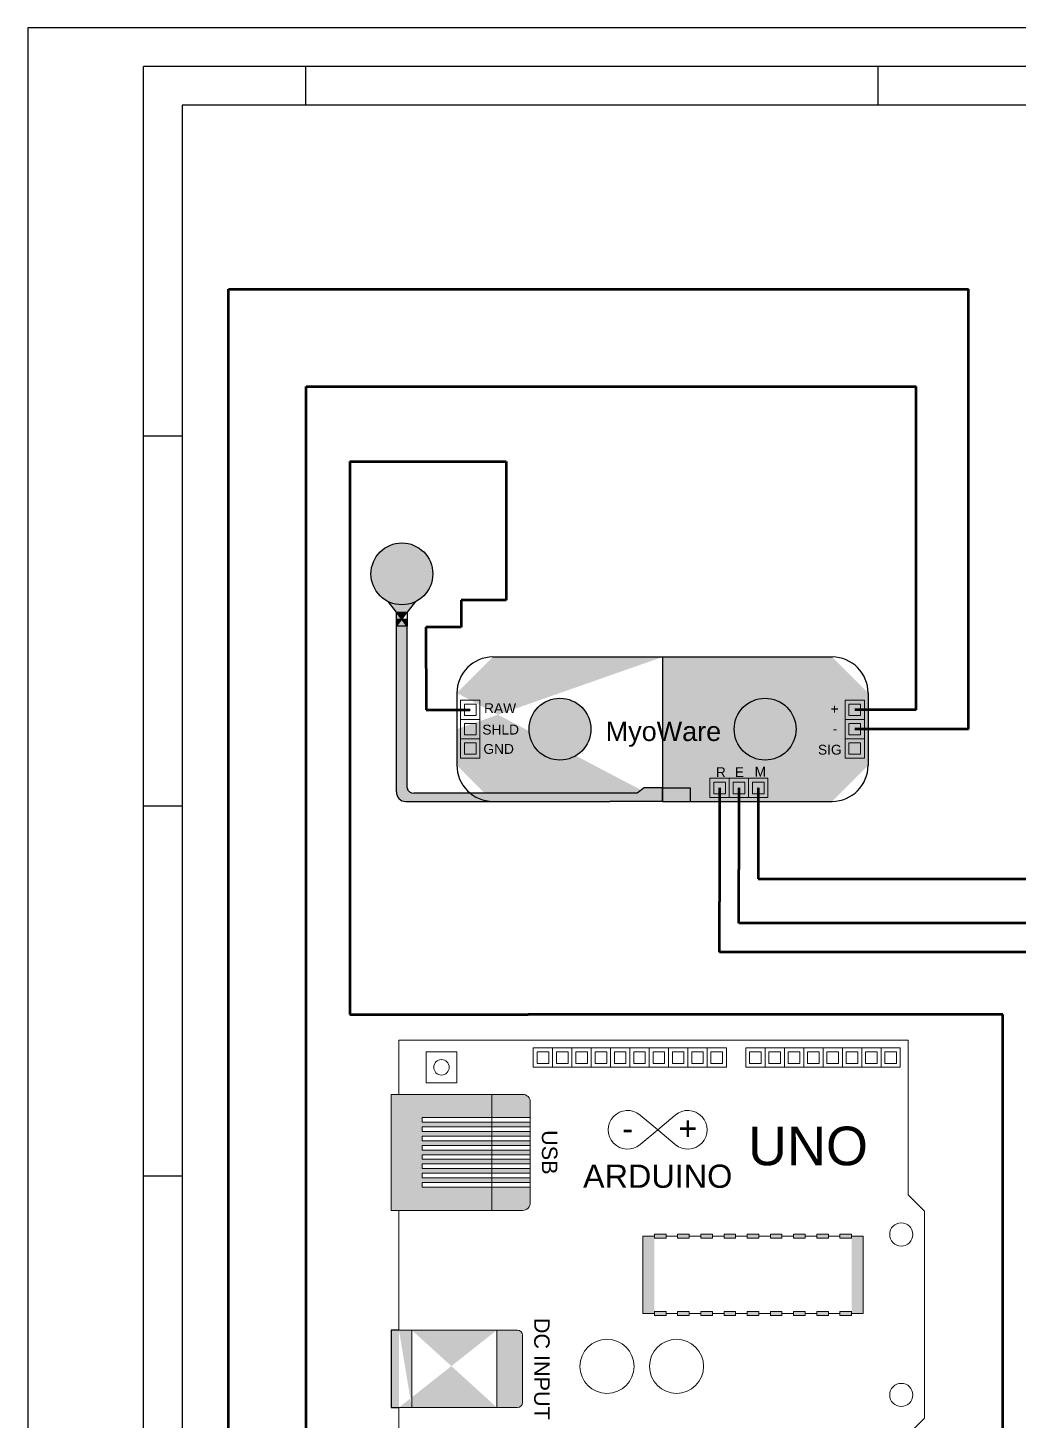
# Model space of a CAD drawing. Header units: millimetres. Extents: x 597 to 807, y 259 to 556.
# Drawn here: x 596.7 to 725, y 375.5 to 555.7 of the extents above; entities that cross this region are included whole.
import ezdxf
from ezdxf.enums import TextEntityAlignment as Align

# ---------------------------------------------------------------- set-up
doc = ezdxf.new("R2010")
doc.units = ezdxf.units.MM
doc.styles.get("Standard").update_dxf_attribs({"font": 'arial.ttf'})

# ---------------------------------------------------------------- blocks, each defined once
blk = doc.blocks.new('PSERIE')
at = {"color": 0, "lineweight": 5}
blk.add_line((13, 0), (13, 15), dxfattribs=at)
blk.add_lwpolyline([(0, 0), (17, 0, 0.414213562373095), (18, 1), (18, 14, 0.414213562373095), (17, 15), (0, 15)], format="xyb", close=True, dxfattribs=at)
for points in [[(18, 12), (4, 12), (4.000000000000014, 11.39999999999998), (18, 11.39999999999998)], [(18, 10.19999999999993), (4.000000000000044, 10.19999999999993), (4.000000000000227, 10.79999999999995), (18, 10.79999999999996)], [(18, 8.999999999999886), (4.000000000000075, 8.999999999999886), (4.000000000000227, 9.599999999999909), (18, 9.599999999999909)], [(18, 7.799999999999843), (4.000000000000106, 7.799999999999841), (4.000000000000227, 8.399999999999864), (18, 8.399999999999865)], [(18, 6.599999999999795), (4.000000000000137, 6.599999999999739), (4.000000000000227, 7.199999999999761), (18, 7.199999999999818)], [(18, 5.399999999999752), (4.000000000000167, 5.399999999999751), (4.000000000000227, 5.999999999999773), (18, 5.999999999999774)], [(18, 4.199999999999704), (4.000000000000197, 4.199999999999704), (4.000000000000227, 4.799999999999784), (18, 4.799999999999727)], [(18, 3.000000000000002), (4.000000000000227, 2.999999999999943), (4.000000000000227, 3.599999999999682), (18, 3.599999999999683)]]:
    blk.add_lwpolyline(points, dxfattribs=at)
blk = doc.blocks.new('CHIP')
at = {"lineweight": 5}
for points in [[(1.5, -5), (0, -5), (0, 5), (1.5, 5)], [(3, 5), (4.5, 5)], [(6, 5), (7.5, 5)], [(9, 5), (10.5, 5)], [(12, 5), (13.5, 5)], [(15, 5), (16.5, 5)], [(18, 5), (19.5, 5)], [(21, 5), (22.5, 5)], [(24, 5), (25.5, 5)], [(27, 5), (28.5, 5), (28.5, -5), (27, -5)], [(4.5, -5), (3, -5)], [(7.5, -5), (6, -5)], [(10.5, -5), (9, -5)], [(13.5, -5), (12, -5)], [(16.5, -5), (15, -5)], [(19.5, -5), (18, -5)], [(22.5, -5), (21, -5)], [(25.5, -5), (24, -5)]]:
    blk.add_lwpolyline(points, dxfattribs=at)
for points in [[(1.5, 4.75), (1.5, 5.25), (3, 5.25), (3, 4.75)], [(4.5, 4.75), (4.5, 5.25), (6, 5.25), (6, 4.75)], [(7.5, 4.75), (7.5, 5.25), (9, 5.25), (9, 4.75)], [(10.5, 4.75), (10.5, 5.25), (12, 5.25), (12, 4.75)], [(13.5, 4.75), (13.5, 5.25), (15, 5.25), (15, 4.75)], [(16.5, 4.75), (16.5, 5.25), (18, 5.25), (18, 4.75)], [(19.5, 4.75), (19.5, 5.25), (21, 5.25), (21, 4.75)], [(22.5, 4.75), (22.5, 5.25), (24, 5.25), (24, 4.75)], [(25.5, 4.75), (25.5, 5.25), (27, 5.25), (27, 4.75)], [(1.5, -4.75), (1.5, -5.25), (3, -5.25), (3, -4.75)], [(4.5, -4.75), (4.5, -5.25), (6, -5.25), (6, -4.75)], [(7.5, -4.75), (7.5, -5.25), (9, -5.25), (9, -4.75)], [(10.5, -4.75), (10.5, -5.25), (12, -5.25), (12, -4.75)], [(13.5, -4.75), (13.5, -5.25), (15, -5.25), (15, -4.75)], [(16.5, -4.75), (16.5, -5.25), (18, -5.25), (18, -4.75)], [(19.5, -4.75), (19.5, -5.25), (21, -5.25), (21, -4.75)], [(22.5, -4.75), (22.5, -5.25), (24, -5.25), (24, -4.75)], [(25.5, -4.75), (25.5, -5.25), (27, -5.25), (27, -4.75)]]:
    blk.add_lwpolyline(points, close=True, dxfattribs=at)
blk = doc.blocks.new('I2C')
at = {"lineweight": 5}
for points in [[(-1.25, 0), (1.25, 0), (1.25, 2.5), (-1.25, 2.5)], [(-0.75, 0.5), (0.75, 0.5), (0.75, 2), (-0.75, 2)]]:
    blk.add_lwpolyline(points, close=True, dxfattribs=at)

msp = doc.modelspace()

# ---------------------------------------------------------------- hatches: boundary and pattern name
at = {"true_color": 0x000000}
h = msp.add_hatch(color=18, dxfattribs=at)
h.dxf.hatch_style = 1
edge = h.paths.add_edge_path()
edge.add_arc((645.0833758275276, 485.0801451985532), 4.000000000000034, 0, 360)
h.paths.add_polyline_path([(644.3898592539003, 478.3341958834131), (645.7768924011543, 478.3341958834131), (644.3898592539003, 480.1192632093295)], flags=0)
edge = h.paths.add_edge_path(flags=17)
edge.add_line((644.3898592539003, 478.3341958834131), (644.3898592539003, 480.1192632093295))
edge.add_line((644.3898592539003, 480.1192632093295), (645.7768924011543, 480.1192632093295))
edge.add_line((644.3898592539003, 478.3341958834131), (645.7768924011543, 480.1192632093295))
edge = h.paths.add_edge_path(flags=17)
edge.add_line((643.3279374877393, 481.4859225795157), (646.8388141673158, 481.4859225795157))
edge.add_line((646.8388141673158, 481.4859225795157), (645.7768924011543, 480.1192632093295))
edge.add_line((644.3898592539003, 480.1192632093295), (645.7768924011543, 480.1192632093295))
edge.add_line((644.3898592539003, 480.1192632093295), (643.3279374877393, 481.4859225795157))
edge = h.paths.add_edge_path()
edge.add_line((643.3279374877393, 481.4859225795157), (646.8388141673158, 481.4859225795157))
edge.add_line((644.3898592539003, 480.1192632093295), (643.3279374877393, 481.4859225795157))
edge.add_line((645.7768924011543, 478.3341958834131), (644.3898592539003, 480.1192632093295))
edge.add_line((645.7768924011543, 480.1192632093295), (645.7768924011543, 478.3341958834131))
edge.add_line((646.8388141673158, 481.4859225795157), (645.7768924011543, 480.1192632093295))
h.paths.add_polyline_path([(644.3898592539003, 478.3341958834131), (645.7768924011543, 480.1192632093295), (645.7768924011543, 478.3341958834131)], flags=16)
edge = h.paths.add_edge_path(flags=0)
edge.add_line((644.3898592539003, 479.2267295463713), (645.7768924011543, 479.2267295463713))
h = msp.add_hatch(color=18, dxfattribs=at)
h.dxf.hatch_style = 1
h.paths.add_polyline_path([(644.3898592539003, 480.1192632093295), (643.3279374877393, 481.4859225795157), (646.8388141673158, 481.4859225795157), (645.7768924011543, 480.1192632093295)])
h = msp.add_hatch(color=18, dxfattribs=at)
h.dxf.hatch_style = 1
h.paths.add_polyline_path([(644.3898592539003, 480.1192632093295), (645.7768924011543, 480.1192632093295), (644.3898592539003, 478.3341958834131)], flags=17)
edge = h.paths.add_edge_path(flags=17)
edge.add_line((645.7768924011543, 478.3341958834131), (644.3898592539003, 480.1192632093295))
edge.add_line((644.3898592539003, 479.2267295463713), (645.7768924011543, 479.2267295463713))
h = msp.add_hatch(color=18, dxfattribs=at)
h.dxf.hatch_style = 1
edge = h.paths.add_edge_path()
edge.add_line((645.7768924011543, 478.3341958834131), (644.3898592539003, 478.3341958834131))
edge.add_line((644.3898592539003, 478.3341958834131), (644.3898592539008, 460.7154588138725))
edge.add_line((644.3898592539008, 460.7154588138725), (644.3898592539008, 456.8694077090182))
edge.add_arc((645.5274499986508, 456.7966397841035), 1.139915730849025, 176.3399646439208, 271.3670361044198)
edge.add_line((645.5546449880421, 455.6570484950929), (671.9818531091146, 455.6570484950929))
edge.add_line((671.9818531091146, 455.6570484950929), (675.5236683300536, 455.657048495093))
edge.add_line((675.5236683300536, 455.657048495093), (678.8130765762776, 455.6570484950931))
edge.add_line((678.813076576278, 455.6570484950931), (678.8130765762776, 457.4003812236802))
edge.add_line((678.8130765762776, 457.4003812236802), (676.4499785431253, 457.4003812236802))
edge.add_line((676.4499785431253, 457.4003812236802), (675.5236683300536, 456.6928382587972))
edge.add_line((675.5236683300536, 456.6928382587972), (671.981853109115, 456.6928382587972))
edge.add_line((671.981853109115, 456.6928382587972), (646.6363689705904, 456.6928382587972))
edge.add_arc((646.6076076802083, 457.531087225736), 0.8387422383537205, 187.9331537480286, 271.9651134770403, ccw=False)
edge.add_line((645.7768924011543, 457.4153259733876), (645.7768924011543, 461.2613770782419))
edge.add_line((645.7768924011543, 461.2613770782419), (645.7768924011543, 478.3341958834131))
at = {"true_color": 0xcd2027}
h = msp.add_hatch(color=242, dxfattribs=at)
h.dxf.hatch_style = 1
edge = h.paths.add_edge_path()
edge.add_line((678.813076576278, 455.6570484950931), (696.0857590212436, 455.6570484950931))
edge.add_line((696.0857590212436, 455.6570484950931), (700.7533680888678, 455.6570484950931))
edge.add_arc((700.753368088866, 460.3246575627169), 4.667609067623744, 270.000000000013, 359.9999999999968)
edge.add_line((705.4209771564902, 460.3246575627164), (705.4209771564902, 464.9922666303406))
edge.add_line((705.4209771564902, 464.9922666303406), (705.4209771564902, 469.6598756979646))
edge.add_arc((700.7533680888664, 469.6598756979646), 4.667609067623403, 359.9999999999968, 449.999999999987)
edge.add_line((700.7533680888678, 474.3274847655881), (696.0857590212436, 474.3274847655881))
edge.add_line((696.0857590212427, 474.3274847655881), (661.5403941313125, 474.3274847655881))
edge.add_line((661.540394131313, 474.3274847655872), (656.8727850636888, 474.3274847655872))
edge.add_arc((656.8727850636888, 469.6598756979635), 4.667609067623744, 90, 179.9999999999902)
edge.add_line((652.205175996065, 469.6598756979641), (652.205175996065, 464.9922666303402))
edge.add_line((652.205175996065, 464.9922666303402), (652.205175996065, 460.324657562716))
edge.add_arc((656.8727850636883, 460.324657562716), 4.667609067622948, 179.9999999999968, 270.000000000013)
edge.add_line((656.8727850636883, 455.6570484950931), (671.9818531091146, 455.6570484950929))
edge.add_line((671.9818531091146, 455.6570484950929), (675.5236683300536, 455.657048495093))
edge.add_line((675.5236683300536, 455.657048495093), (678.8130765762776, 455.6570484950931))
edge = h.paths.add_edge_path(flags=16)
edge.add_arc((656.8727850636888, 469.6598756979635), 4.667609067623744, 90, 179.9999999999902)
edge = h.paths.add_edge_path(flags=17)
edge.add_arc((656.8727850636883, 460.324657562716), 4.667609067622948, 179.9999999999968, 270.000000000013)
edge = h.paths.add_edge_path(flags=17)
edge.add_arc((700.753368088866, 460.3246575627169), 4.667609067623744, 270.000000000013, 359.9999999999968)
edge = h.paths.add_edge_path(flags=17)
edge.add_line((696.0857590212436, 455.6570484950931), (700.7533680888678, 455.6570484950931))
edge = h.paths.add_edge_path(flags=17)
edge.add_line((678.813076576278, 455.6570484950931), (696.0857590212436, 455.6570484950931))
edge = h.paths.add_edge_path(flags=17)
edge.add_line((656.8727850636883, 455.6570484950931), (671.9818531091146, 455.6570484950929))
edge = h.paths.add_edge_path(flags=17)
edge.add_line((675.5236683300536, 455.657048495093), (671.9818531091146, 455.6570484950929))
edge = h.paths.add_edge_path(flags=17)
edge.add_line((678.8130765762776, 455.6570484950931), (675.5236683300536, 455.657048495093))
edge = h.paths.add_edge_path(flags=17)
edge.add_line((705.4209771564902, 464.9922666303406), (705.4209771564902, 460.3246575627164))
edge = h.paths.add_edge_path(flags=16)
edge.add_line((656.8727850636888, 474.3274847655872), (661.540394131313, 474.3274847655872))
edge = h.paths.add_edge_path(flags=16)
edge.add_line((661.5403941313125, 474.3274847655881), (696.0857590212427, 474.3274847655881))
edge = h.paths.add_edge_path(flags=16)
edge.add_line((696.0857590212436, 474.3274847655881), (700.7533680888678, 474.3274847655881))
edge = h.paths.add_edge_path(flags=17)
edge.add_arc((700.7533680888664, 469.6598756979646), 4.667609067623403, 359.9999999999968, 449.999999999987)
edge = h.paths.add_edge_path(flags=17)
edge.add_line((705.4209771564902, 469.6598756979646), (705.4209771564902, 464.9922666303406))
edge = h.paths.add_edge_path(flags=16)
edge.add_line((652.205175996065, 464.9922666303402), (652.205175996065, 460.324657562716))
edge = h.paths.add_edge_path(flags=0)
edge.add_line((652.205175996065, 469.6598756979641), (652.205175996065, 464.9922666303402))
h.paths.add_polyline_path([(652.205175996065, 469.6598756979641), (652.205175996065, 464.9922666303402)], flags=16)
edge = h.paths.add_edge_path(flags=17)
edge.add_line((652.205175996065, 469.6598756979641), (652.205175996065, 464.9922666303402))
edge.add_line((652.205175996065, 469.6598756979641), (652.205175996065, 464.9922666303402))
edge.add_line((652.205175996065, 469.6598756979641), (652.205175996065, 464.9922666303402))
edge.add_line((678.8130765762776, 474.3274847655881), (678.8130765762776, 455.6570484950931))
h = msp.add_hatch(color=8)
h.dxf.hatch_style = 1
edge = h.paths.add_edge_path()
edge.add_arc((665.540394131313, 464.9922666303406), 4, 0, 360)
edge = h.paths.add_edge_path()
edge.add_arc((692.0857590212431, 464.9922666303406), 4, 0, 360)
at = {"true_color": 0xffffff}
h = msp.add_hatch(color=7, dxfattribs=at)
h.dxf.hatch_style = 1
h.paths.add_polyline_path([(678.8130765762776, 457.4003812236802), (682.3892616739831, 457.4003812236802), (682.3892616739831, 455.6570484950932), (678.813076576278, 455.6570484950931)])
at = {"true_color": 0x939598}
h = msp.add_hatch(color=252, dxfattribs=at)
h.dxf.hatch_style = 1
edge = h.paths.add_edge_path(flags=17)
edge.add_line((656.7063865830482, 402.7525450194102), (656.7063865830482, 417.7525450194102))
edge = h.paths.add_edge_path()
edge.add_line((643.7063865830482, 402.7525450194102), (660.7063865830482, 402.7525450194102))
edge.add_arc((660.7063865830482, 403.7525450194102), 1, 270, 360)
edge.add_line((661.7063865830482, 403.7525450194102), (661.7063865830482, 416.7525450194102))
edge.add_arc((660.7063865830482, 416.7525450194102), 1, 0, 90)
edge.add_line((660.7063865830482, 417.7525450194102), (643.7063865830482, 417.7525450194102))
edge.add_line((643.7063865830482, 417.7525450194102), (643.7063865830482, 402.7525450194102))
edge = h.paths.add_edge_path(flags=17)
edge.add_line((661.7063865830482, 414.7525450194102), (647.7063865830482, 414.7525450194102))
edge.add_line((647.7063865830482, 414.7525450194102), (647.7063865830482, 414.1525450194102))
edge.add_line((647.7063865830482, 414.1525450194102), (661.7063865830482, 414.1525450194102))
edge = h.paths.add_edge_path(flags=17)
edge.add_line((661.7063865830482, 412.9525450194101), (647.7063865830482, 412.9525450194101))
edge.add_line((647.7063865830482, 412.9525450194101), (647.7063865830485, 413.5525450194102))
edge.add_line((647.7063865830485, 413.5525450194102), (661.7063865830482, 413.5525450194102))
edge = h.paths.add_edge_path(flags=17)
edge.add_line((661.7063865830482, 411.7525450194101), (647.7063865830484, 411.7525450194101))
edge.add_line((647.7063865830484, 411.7525450194101), (647.7063865830485, 412.3525450194101))
edge.add_line((647.7063865830485, 412.3525450194101), (661.7063865830482, 412.3525450194101))
edge = h.paths.add_edge_path(flags=17)
edge.add_line((661.7063865830482, 410.55254501941), (647.7063865830484, 410.55254501941))
edge.add_line((647.7063865830484, 410.55254501941), (647.7063865830485, 411.1525450194101))
edge.add_line((647.7063865830485, 411.1525450194101), (661.7063865830482, 411.1525450194101))
edge = h.paths.add_edge_path(flags=17)
edge.add_line((661.7063865830482, 409.35254501941), (647.7063865830484, 409.3525450194099))
edge.add_line((647.7063865830484, 409.3525450194099), (647.7063865830485, 409.95254501941))
edge.add_line((647.7063865830485, 409.95254501941), (661.7063865830482, 409.95254501941))
edge = h.paths.add_edge_path(flags=17)
edge.add_line((661.7063865830482, 408.15254501941), (647.7063865830484, 408.15254501941))
edge.add_line((647.7063865830484, 408.15254501941), (647.7063865830485, 408.75254501941))
edge.add_line((647.7063865830485, 408.75254501941), (661.7063865830482, 408.75254501941))
edge = h.paths.add_edge_path(flags=17)
edge.add_line((661.7063865830482, 406.9525450194099), (647.7063865830485, 406.9525450194099))
edge.add_line((647.7063865830485, 406.9525450194099), (647.7063865830485, 407.55254501941))
edge.add_line((647.7063865830485, 407.55254501941), (661.7063865830482, 407.5525450194099))
edge = h.paths.add_edge_path(flags=17)
edge.add_line((661.7063865830482, 405.7525450194102), (647.7063865830485, 405.7525450194101))
edge.add_line((647.7063865830485, 405.7525450194101), (647.7063865830485, 406.3525450194099))
edge.add_line((647.7063865830485, 406.3525450194099), (661.7063865830482, 406.3525450194099))
at = {"true_color": 0x000000}
h = msp.add_hatch(color=18, dxfattribs=at)
h.dxf.hatch_style = 1
edge = h.paths.add_edge_path()
edge.add_line((701.7723513893693, 389.4104435317972), (700.2723513893693, 389.4104435317972))
edge = h.paths.add_edge_path()
edge.add_line((698.7723513893693, 389.4104435317972), (697.2723513893693, 389.4104435317972))
edge = h.paths.add_edge_path()
edge.add_line((695.7723513893693, 389.4104435317972), (694.2723513893693, 389.4104435317972))
edge = h.paths.add_edge_path()
edge.add_line((692.7723513893693, 389.4104435317972), (691.2723513893693, 389.4104435317972))
edge = h.paths.add_edge_path()
edge.add_line((689.7723513893693, 389.4104435317972), (688.2723513893693, 389.4104435317972))
edge = h.paths.add_edge_path()
edge.add_line((686.7723513893693, 389.4104435317972), (685.2723513893693, 389.4104435317972))
edge = h.paths.add_edge_path()
edge.add_line((683.7723513893693, 389.4104435317972), (682.2723513893693, 389.4104435317972))
edge = h.paths.add_edge_path()
edge.add_line((680.7723513893693, 389.4104435317972), (679.2723513893693, 389.4104435317972))
edge = h.paths.add_edge_path()
edge.add_line((677.7723513893693, 389.4104435317972), (676.2723513893693, 389.4104435317972))
edge.add_line((676.2723513893693, 389.4104435317972), (676.2723513893693, 399.4104435317972))
edge.add_line((676.2723513893693, 399.4104435317972), (677.7723513893693, 399.4104435317972))
edge = h.paths.add_edge_path()
edge.add_line((679.2723513893693, 399.4104435317972), (680.7723513893693, 399.4104435317972))
edge = h.paths.add_edge_path()
edge.add_line((682.2723513893693, 399.4104435317972), (683.7723513893693, 399.4104435317972))
edge = h.paths.add_edge_path()
edge.add_line((685.2723513893693, 399.4104435317972), (686.7723513893693, 399.4104435317972))
edge = h.paths.add_edge_path()
edge.add_line((688.2723513893693, 399.4104435317972), (689.7723513893693, 399.4104435317972))
edge = h.paths.add_edge_path()
edge.add_line((691.2723513893693, 399.4104435317972), (692.7723513893693, 399.4104435317972))
edge = h.paths.add_edge_path()
edge.add_line((694.2723513893693, 399.4104435317972), (695.7723513893693, 399.4104435317972))
edge = h.paths.add_edge_path()
edge.add_line((697.2723513893693, 399.4104435317972), (698.7723513893693, 399.4104435317972))
edge = h.paths.add_edge_path()
edge.add_line((700.2723513893693, 399.4104435317972), (701.7723513893693, 399.4104435317972))
edge = h.paths.add_edge_path()
edge.add_line((703.2723513893693, 399.4104435317972), (704.7723513893693, 399.4104435317972))
edge.add_line((704.7723513893693, 399.4104435317972), (704.7723513893693, 389.4104435317972))
edge.add_line((704.7723513893693, 389.4104435317972), (703.2723513893693, 389.4104435317972))
h.paths.add_polyline_path([(677.7723513893693, 399.1604435317972), (677.7723513893693, 399.6604435317972), (679.2723513893693, 399.6604435317972), (679.2723513893693, 399.1604435317972)])
h.paths.add_polyline_path([(680.7723513893693, 399.1604435317972), (680.7723513893693, 399.6604435317972), (682.2723513893693, 399.6604435317972), (682.2723513893693, 399.1604435317972)])
h.paths.add_polyline_path([(683.7723513893693, 399.1604435317972), (683.7723513893693, 399.6604435317972), (685.2723513893693, 399.6604435317972), (685.2723513893693, 399.1604435317972)])
h.paths.add_polyline_path([(686.7723513893693, 399.1604435317972), (686.7723513893693, 399.6604435317972), (688.2723513893693, 399.6604435317972), (688.2723513893693, 399.1604435317972)])
h.paths.add_polyline_path([(689.7723513893693, 399.1604435317972), (689.7723513893693, 399.6604435317972), (691.2723513893693, 399.6604435317972), (691.2723513893693, 399.1604435317972)])
h.paths.add_polyline_path([(692.7723513893693, 399.1604435317972), (692.7723513893693, 399.6604435317972), (694.2723513893693, 399.6604435317972), (694.2723513893693, 399.1604435317972)])
h.paths.add_polyline_path([(695.7723513893693, 399.1604435317972), (695.7723513893693, 399.6604435317972), (697.2723513893693, 399.6604435317972), (697.2723513893693, 399.1604435317972)])
h.paths.add_polyline_path([(698.7723513893693, 399.1604435317972), (698.7723513893693, 399.6604435317972), (700.2723513893693, 399.6604435317972), (700.2723513893693, 399.1604435317972)])
h.paths.add_polyline_path([(701.7723513893693, 399.1604435317972), (701.7723513893693, 399.6604435317972), (703.2723513893693, 399.6604435317972), (703.2723513893693, 399.1604435317972)])
h.paths.add_polyline_path([(677.7723513893693, 389.6604435317972), (677.7723513893693, 389.1604435317972), (679.2723513893693, 389.1604435317972), (679.2723513893693, 389.6604435317972)])
h.paths.add_polyline_path([(680.7723513893693, 389.6604435317972), (680.7723513893693, 389.1604435317972), (682.2723513893693, 389.1604435317972), (682.2723513893693, 389.6604435317972)])
h.paths.add_polyline_path([(683.7723513893693, 389.6604435317972), (683.7723513893693, 389.1604435317972), (685.2723513893693, 389.1604435317972), (685.2723513893693, 389.6604435317972)])
h.paths.add_polyline_path([(686.7723513893693, 389.6604435317972), (686.7723513893693, 389.1604435317972), (688.2723513893693, 389.1604435317972), (688.2723513893693, 389.6604435317972)])
h.paths.add_polyline_path([(692.7723513893693, 389.6604435317972), (692.7723513893693, 389.1604435317972), (694.2723513893693, 389.1604435317972), (694.2723513893693, 389.6604435317972)])
h.paths.add_polyline_path([(695.7723513893693, 389.6604435317972), (695.7723513893693, 389.1604435317972), (697.2723513893693, 389.1604435317972), (697.2723513893693, 389.6604435317972)])
h.paths.add_polyline_path([(698.7723513893693, 389.6604435317972), (698.7723513893693, 389.1604435317972), (700.2723513893693, 389.1604435317972), (700.2723513893693, 389.6604435317972)])
h.paths.add_polyline_path([(701.7723513893693, 389.6604435317972), (701.7723513893693, 389.1604435317972), (703.2723513893693, 389.1604435317972), (703.2723513893693, 389.6604435317972)])
h.paths.add_polyline_path([(689.7723513893693, 389.6604435317972), (689.7723513893693, 389.1604435317972), (691.2723513893693, 389.1604435317972), (691.2723513893693, 389.6604435317972)])
edge = h.paths.add_edge_path()
edge.add_line((644.7063865830482, 377.2525450194102), (660.0397199163813, 377.2525450194102))
edge.add_arc((660.0397199163815, 377.9192116860769), 0.6666666666667425, 269.9999999999804, 359.9999999999804)
edge.add_line((660.7063865830482, 377.9192116860767), (660.7063865830482, 386.5858783527437))
edge.add_arc((660.0397199163815, 386.5858783527435), 0.6666666666667425, 1.954132796290962e-11, 90.00000000001954)
edge.add_line((660.0397199163813, 387.2525450194102), (644.7063865830482, 387.2525450194102))
edge.add_line((646.3730532497143, 377.2525450194102), (646.3730532497143, 387.2525450194102))
edge.add_line((657.3730532497143, 377.2525450194102), (657.3730532497143, 387.2525450194102))
h = msp.add_hatch(color=18, dxfattribs=at)
h.dxf.hatch_style = 1
edge = h.paths.add_edge_path()
edge.add_line((701.7723513893693, 389.4104435317972), (700.2723513893693, 389.4104435317972))
edge = h.paths.add_edge_path()
edge.add_line((698.7723513893693, 389.4104435317972), (697.2723513893693, 389.4104435317972))
edge = h.paths.add_edge_path()
edge.add_line((695.7723513893693, 389.4104435317972), (694.2723513893693, 389.4104435317972))
edge = h.paths.add_edge_path()
edge.add_line((692.7723513893693, 389.4104435317972), (691.2723513893693, 389.4104435317972))
edge = h.paths.add_edge_path()
edge.add_line((689.7723513893693, 389.4104435317972), (688.2723513893693, 389.4104435317972))
edge = h.paths.add_edge_path()
edge.add_line((686.7723513893693, 389.4104435317972), (685.2723513893693, 389.4104435317972))
edge = h.paths.add_edge_path()
edge.add_line((683.7723513893693, 389.4104435317972), (682.2723513893693, 389.4104435317972))
edge = h.paths.add_edge_path()
edge.add_line((680.7723513893693, 389.4104435317972), (679.2723513893693, 389.4104435317972))
edge = h.paths.add_edge_path()
edge.add_line((677.7723513893693, 389.4104435317972), (676.2723513893693, 389.4104435317972))
edge.add_line((676.2723513893693, 389.4104435317972), (676.2723513893693, 399.4104435317972))
edge.add_line((676.2723513893693, 399.4104435317972), (677.7723513893693, 399.4104435317972))
edge = h.paths.add_edge_path(flags=16)
edge.add_line((679.2723513893693, 399.4104435317972), (680.7723513893693, 399.4104435317972))
edge = h.paths.add_edge_path(flags=16)
edge.add_line((682.2723513893693, 399.4104435317972), (683.7723513893693, 399.4104435317972))
edge = h.paths.add_edge_path(flags=16)
edge.add_line((685.2723513893693, 399.4104435317972), (686.7723513893693, 399.4104435317972))
edge = h.paths.add_edge_path(flags=16)
edge.add_line((688.2723513893693, 399.4104435317972), (689.7723513893693, 399.4104435317972))
edge = h.paths.add_edge_path(flags=16)
edge.add_line((691.2723513893693, 399.4104435317972), (692.7723513893693, 399.4104435317972))
edge = h.paths.add_edge_path(flags=16)
edge.add_line((694.2723513893693, 399.4104435317972), (695.7723513893693, 399.4104435317972))
edge = h.paths.add_edge_path(flags=16)
edge.add_line((697.2723513893693, 399.4104435317972), (698.7723513893693, 399.4104435317972))
edge = h.paths.add_edge_path(flags=16)
edge.add_line((700.2723513893693, 399.4104435317972), (701.7723513893693, 399.4104435317972))
edge = h.paths.add_edge_path()
edge.add_line((703.2723513893693, 399.4104435317972), (704.7723513893693, 399.4104435317972))
edge.add_line((704.7723513893693, 399.4104435317972), (704.7723513893693, 389.4104435317972))
edge.add_line((704.7723513893693, 389.4104435317972), (703.2723513893693, 389.4104435317972))
h.paths.add_polyline_path([(677.7723513893693, 399.1604435317972), (677.7723513893693, 399.6604435317972), (679.2723513893693, 399.6604435317972), (679.2723513893693, 399.1604435317972)])
h.paths.add_polyline_path([(680.7723513893693, 399.1604435317972), (680.7723513893693, 399.6604435317972), (682.2723513893693, 399.6604435317972), (682.2723513893693, 399.1604435317972)])
h.paths.add_polyline_path([(683.7723513893693, 399.1604435317972), (683.7723513893693, 399.6604435317972), (685.2723513893693, 399.6604435317972), (685.2723513893693, 399.1604435317972)])
h.paths.add_polyline_path([(686.7723513893693, 399.1604435317972), (686.7723513893693, 399.6604435317972), (688.2723513893693, 399.6604435317972), (688.2723513893693, 399.1604435317972)])
h.paths.add_polyline_path([(689.7723513893693, 399.1604435317972), (689.7723513893693, 399.6604435317972), (691.2723513893693, 399.6604435317972), (691.2723513893693, 399.1604435317972)])
h.paths.add_polyline_path([(692.7723513893693, 399.1604435317972), (692.7723513893693, 399.6604435317972), (694.2723513893693, 399.6604435317972), (694.2723513893693, 399.1604435317972)])
h.paths.add_polyline_path([(695.7723513893693, 399.1604435317972), (695.7723513893693, 399.6604435317972), (697.2723513893693, 399.6604435317972), (697.2723513893693, 399.1604435317972)])
h.paths.add_polyline_path([(698.7723513893693, 399.1604435317972), (698.7723513893693, 399.6604435317972), (700.2723513893693, 399.6604435317972), (700.2723513893693, 399.1604435317972)])
h.paths.add_polyline_path([(701.7723513893693, 399.1604435317972), (701.7723513893693, 399.6604435317972), (703.2723513893693, 399.6604435317972), (703.2723513893693, 399.1604435317972)])
h.paths.add_polyline_path([(677.7723513893693, 389.6604435317972), (677.7723513893693, 389.1604435317972), (679.2723513893693, 389.1604435317972), (679.2723513893693, 389.6604435317972)])
h.paths.add_polyline_path([(680.7723513893693, 389.6604435317972), (680.7723513893693, 389.1604435317972), (682.2723513893693, 389.1604435317972), (682.2723513893693, 389.6604435317972)])
h.paths.add_polyline_path([(683.7723513893693, 389.6604435317972), (683.7723513893693, 389.1604435317972), (685.2723513893693, 389.1604435317972), (685.2723513893693, 389.6604435317972)])
h.paths.add_polyline_path([(686.7723513893693, 389.6604435317972), (686.7723513893693, 389.1604435317972), (688.2723513893693, 389.1604435317972), (688.2723513893693, 389.6604435317972)])
h.paths.add_polyline_path([(692.7723513893693, 389.6604435317972), (692.7723513893693, 389.1604435317972), (694.2723513893693, 389.1604435317972), (694.2723513893693, 389.6604435317972)])
h.paths.add_polyline_path([(695.7723513893693, 389.6604435317972), (695.7723513893693, 389.1604435317972), (697.2723513893693, 389.1604435317972), (697.2723513893693, 389.6604435317972)])
h.paths.add_polyline_path([(698.7723513893693, 389.6604435317972), (698.7723513893693, 389.1604435317972), (700.2723513893693, 389.1604435317972), (700.2723513893693, 389.6604435317972)])
h.paths.add_polyline_path([(701.7723513893693, 389.6604435317972), (701.7723513893693, 389.1604435317972), (703.2723513893693, 389.1604435317972), (703.2723513893693, 389.6604435317972)])
h.paths.add_polyline_path([(689.7723513893693, 389.6604435317972), (689.7723513893693, 389.1604435317972), (691.2723513893693, 389.1604435317972), (691.2723513893693, 389.6604435317972)])
edge = h.paths.add_edge_path()
edge.add_line((677.7723513893693, 399.4104435317972), (703.2723513893693, 399.4104435317972))
h = msp.add_hatch(color=18, dxfattribs=at)
h.dxf.hatch_style = 1
edge = h.paths.add_edge_path()
edge.add_line((644.7063865830482, 387.2525450194102), (643.7063865830482, 387.2525450194102))
edge.add_line((643.7063865830482, 387.2525450194102), (643.7063865830482, 377.2525450194102))
edge.add_line((643.7063865830482, 377.2525450194102), (644.7063865830482, 377.2525450194102))
edge.add_line((644.7063865830482, 377.2525450194102), (660.0397199163813, 377.2525450194102))
edge.add_arc((660.0397199163815, 377.9192116860769), 0.6666666666667425, 269.9999999999804, 359.9999999999804)
edge.add_line((660.7063865830482, 377.9192116860767), (660.7063865830482, 386.5858783527437))
edge.add_arc((660.0397199163815, 386.5858783527435), 0.6666666666667425, 1.954132796290962e-11, 90.00000000001954)
edge.add_line((660.0397199163813, 387.2525450194102), (644.7063865830482, 387.2525450194102))
edge = h.paths.add_edge_path(flags=17)
edge.add_line((644.7063865830482, 377.2525450194102), (660.0397199163813, 377.2525450194102))
edge.add_arc((660.0397199163815, 377.9192116860769), 0.6666666666667425, 269.9999999999804, 359.9999999999804)
edge.add_line((660.7063865830482, 377.9192116860767), (660.7063865830482, 386.5858783527437))
edge.add_arc((660.0397199163815, 386.5858783527435), 0.6666666666667425, 1.954132796290962e-11, 90.00000000001954)
edge.add_line((660.0397199163813, 387.2525450194102), (644.7063865830482, 387.2525450194102))
edge = h.paths.add_edge_path(flags=17)
edge.add_line((643.7063865830482, 377.2525450194102), (644.7063865830482, 377.2525450194102))
edge = h.paths.add_edge_path(flags=17)
edge.add_line((643.7063865830482, 387.2525450194102), (643.7063865830482, 377.2525450194102))
edge = h.paths.add_edge_path(flags=16)
edge.add_line((644.7063865830482, 387.2525450194102), (643.7063865830482, 387.2525450194102))
edge = h.paths.add_edge_path(flags=16)
edge.add_arc((660.0397199163815, 377.9192116860769), 0.6666666666667425, 269.99999999998045, 359.99999999998045, ccw=False)
edge.add_arc((660.0397199163815, 377.9192116860769), 0.6666666666667425, 269.9999999999804, 359.9999999999804)
edge = h.paths.add_edge_path(flags=16)
edge.add_arc((660.0397199163815, 386.5858783527435), 0.6666666666667425, 1.9610979506978765e-11, 90.00000000001961, ccw=False)
edge.add_arc((660.0397199163815, 386.5858783527435), 0.6666666666667425, 1.954132796290962e-11, 90.00000000001954)
edge = h.paths.add_edge_path(flags=16)
edge.add_line((660.0397199163813, 387.2525450194102), (644.7063865830482, 387.2525450194102))
edge.add_line((660.0397199163813, 387.2525450194102), (644.7063865830482, 387.2525450194102))
edge = h.paths.add_edge_path(flags=16)
edge.add_line((644.7063865830482, 377.2525450194102), (660.0397199163813, 377.2525450194102))
edge.add_line((644.7063865830482, 377.2525450194102), (660.0397199163813, 377.2525450194102))
edge = h.paths.add_edge_path(flags=16)
edge.add_line((660.7063865830482, 377.9192116860767), (660.7063865830482, 386.5858783527437))
edge.add_line((660.7063865830482, 377.9192116860767), (660.7063865830482, 386.5858783527437))
edge = h.paths.add_edge_path(flags=16)
edge.add_line((646.3730532497143, 377.2525450194102), (646.3730532497143, 387.2525450194102))

# ---------------------------------------------------------------- linework, layer by layer
for p, q in [((806.6855353638864, 555.7043999811567), (596.6855353638864, 555.7043999811567)), ((596.6855353638864, 555.7043999811567), (596.6855353638864, 258.7043999811571)), ((801.6855353638864, 550.7043999811567), (611.6647855472872, 550.7043999811567)), ((611.6647855472872, 263.7043999811573), (611.6647855472872, 550.7043999811567)), ((632.6315447703334, 550.7043999811567), (632.6315447703334, 545.7043999811567)), ((706.6751604555873, 550.7043999811567), (706.6751604555873, 545.7049091043173)), ((796.6855353638864, 545.7049091043173), (616.6647855472872, 545.7049091043173)), ((616.6647855472872, 545.7049091043173), (616.6647855472872, 268.7043999811571)), ((616.6647855472872, 502.8710545427375), (611.6647855472872, 502.8710545427375)), ((644.3898592539003, 480.1192632093295), (643.3279374877393, 481.4859225795157)), ((646.8388141673158, 481.4859225795157), (645.7768924011543, 480.1192632093295)), ((644.3898592539003, 478.3341958834131), (644.3898592539003, 480.1192632093295)), ((644.3898592539003, 480.1192632093295), (645.7768924011543, 480.1192632093295)), ((645.7768924011543, 478.3341958834131), (644.3898592539003, 480.1192632093295)), ((644.3898592539003, 478.3341958834131), (645.7768924011543, 480.1192632093295)), ((645.7768924011543, 480.1192632093295), (645.7768924011543, 478.3341958834131)), ((644.3898592539003, 479.2267295463713), (645.7768924011543, 479.2267295463713)), ((645.7768924011543, 478.3341958834131), (644.3898592539003, 478.3341958834131)), ((644.3898592539008, 460.7154588138725), (644.3898592539003, 478.3341958834131)), ((645.7768924011543, 461.2613770782419), (645.7768924011543, 478.3341958834131)), ((656.8727850636888, 474.3274847655872), (661.540394131313, 474.3274847655872)), ((661.5403941313125, 474.3274847655881), (696.0857590212427, 474.3274847655881)), ((678.8130765762776, 474.3274847655881), (678.8130765762776, 455.6570484950931)), ((696.0857590212436, 474.3274847655881), (700.7533680888678, 474.3274847655881)), ((652.205175996065, 469.6598756979641), (652.205175996065, 464.9922666303402)), ((705.4209771564902, 469.6598756979646), (705.4209771564902, 464.9922666303406)), ((652.205175996065, 464.9922666303402), (652.205175996065, 460.324657562716)), ((705.4209771564902, 464.9922666303406), (705.4209771564902, 460.3246575627164)), ((644.3898592539008, 456.8694077090182), (644.3898592539008, 460.7154588138725)), ((645.7768924011543, 457.4153259733876), (645.7768924011543, 461.2613770782419)), ((671.981853109115, 456.6928382587972), (646.6363689705904, 456.6928382587972)), ((675.5236683300536, 456.6928382587972), (671.981853109115, 456.6928382587972)), ((676.4499785431253, 457.4003812236802), (675.5236683300536, 456.6928382587972)), ((678.8130765762776, 457.4003812236802), (676.4499785431253, 457.4003812236802)), ((678.813076576278, 455.6570484950931), (678.8130765762776, 457.4003812236802)), ((678.8130765762776, 457.4003812236802), (682.3892616739831, 457.4003812236802)), ((678.8130765762776, 457.4003812236802), (678.813076576278, 455.6570484950931)), ((682.3892616739831, 457.4003812236802), (682.3892616739831, 455.6570484950931)), ((616.6647855472872, 455.0378545427374), (611.6647855472872, 455.0378545427374)), ((645.5546449880421, 455.6570484950929), (656.8727850636883, 455.6570484950931)), ((656.8727850636892, 455.6570484950931), (661.5403941313134, 455.6570484950931)), ((656.8727850636883, 455.6570484950931), (671.9818531091146, 455.6570484950929)), ((675.5236683300536, 455.657048495093), (671.9818531091146, 455.6570484950929)), ((678.8130765762776, 455.6570484950931), (675.5236683300536, 455.657048495093)), ((678.813076576278, 455.6570484950931), (682.3892616739831, 455.6570484950932)), ((678.813076576278, 455.6570484950931), (696.0857590212436, 455.6570484950931)), ((696.0857590212436, 455.6570484950931), (700.7533680888678, 455.6570484950931)), ((611.6647855472872, 407.2043999811571), (616.6647855472868, 407.204527261947)), ((644.7063865830482, 387.2525450194102), (643.7063865830482, 387.2525450194102)), ((643.7063865830482, 387.2525450194102), (643.7063865830482, 377.2525450194102)), ((643.7063865830482, 377.2525450194102), (644.7063865830482, 377.2525450194102))]:
    msp.add_line(p, q)
at = {"color": 18, "lineweight": 100, "true_color": 0x000000}
for p, q in [((622.6356573341109, 340.6429305705479), (622.6356573341109, 521.9147392192875)), ((622.6356573341109, 521.9147392192875), (718.4262007831735, 521.9147392192875)), ((718.4262007831735, 464.9922666303406), (718.4262007831735, 521.9147392192875)), ((718.4262007831735, 464.9922666303406), (703.6916868863659, 464.9922666303406))]:
    msp.add_line(p, q, dxfattribs=at)
at = {"color": 1, "lineweight": 106}
for p, q in [((632.7181783898932, 350.9502611631031), (632.7181783898932, 509.3271114395594)), ((632.7181783898932, 509.3271114395594), (711.6281288841633, 509.3271114395594)), ((711.6281288841633, 467.4922666303406), (711.6281288841633, 509.3271114395594)), ((711.6281288841633, 467.4922666303406), (703.6916868863655, 467.4922666303406))]:
    msp.add_line(p, q, dxfattribs=at)
at = {"color": 98, "lineweight": 100, "true_color": 0x045805}
for p, q in [((638.3684307754538, 499.6305921079633), (658.5720212978249, 499.6305921079633)), ((638.3684307754538, 499.6305921079633), (638.3684307754538, 428.0846499397134)), ((658.5720212978249, 499.6305921079633), (658.5720212978249, 481.6792355904946)), ((658.5720212978249, 481.6792355904946), (652.7655840186271, 481.6792355904946)), ((652.7655840186271, 481.6792355904946), (652.7655840186271, 478.1673383801482)), ((652.7655840186271, 478.1673383801482), (648.2028386937718, 478.1673383801482)), ((648.2028386937718, 478.1673383801482), (648.2474687092422, 467.4922666303402)), ((648.2474687092422, 467.4922666303402), (653.9344662661897, 467.4922666303402)), ((638.3684307754538, 428.0846499397134), (661.4178764800131, 428.0846499397134)), ((722.8604208643214, 428.0846499397134), (661.4178764800131, 428.0846499397134)), ((722.8604208643214, 364.3209812892845), (722.8604208643214, 428.0846499397134))]:
    msp.add_line(p, q, dxfattribs=at)
at = {"color": 32, "lineweight": 100, "true_color": 0xcd6928}
for p, q in [((686.1994177987608, 457.3870484950931), (686.1994177987608, 442.6925098883017)), ((686.1994177987608, 436.1365094958037), (686.1994177987608, 442.6925098883017)), ((770.0995602928051, 436.1365094958037), (686.1994177987608, 436.1365094958037))]:
    msp.add_line(p, q, dxfattribs=at)
at = {"lineweight": 100}
for p, q in [((688.6994177987608, 457.3870484950932), (688.6994177987608, 446.8320281539887)), ((688.6994177987608, 439.8972526869225), (688.6994177987608, 446.8320281539887)), ((772.5995602928051, 439.8972526869225), (688.6994177987608, 439.8972526869225))]:
    msp.add_line(p, q, dxfattribs=at)
at = {"color": 5, "lineweight": 100}
for p, q in [((691.1994177987608, 457.3870484950932), (691.1994177987608, 450.5468814587744)), ((691.1994177987608, 450.5468814587744), (691.1994177987608, 445.6201240777314)), ((691.1994177987608, 445.6201240777314), (775.0995602928051, 445.6201240777314))]:
    msp.add_line(p, q, dxfattribs=at)
at = {"lineweight": 5}
for p in [(675.9045212873166, 415.0823599469017), (680.4692023731873, 415.0823599469017), (675.9045212873166, 411.2521377313073), (680.4692023731873, 411.2521377313073)]:
    msp.add_line(p, (678.1868618302519, 413.167248839104), dxfattribs=at)
at = {"color": 0, "lineweight": 5}
for p, q in [((646.3730532497143, 377.2525450194102), (646.3730532497143, 387.2525450194102)), ((657.3730532497143, 377.2525450194102), (657.3730532497143, 387.2525450194102))]:
    msp.add_line(p, q, dxfattribs=at)
at = {"color": 0, "lineweight": 9}
msp.add_lwpolyline([(644.7063865830482, 402.7525450194102), (644.7063865830482, 387.2525450194102), (643.7063865830482, 387.2525450194102), (643.7063865830482, 377.2525450194102), (644.7063865830482, 377.2525450194102), (644.7063865830482, 371.7525450194102), (710.5850662394882, 371.7525450194102), (710.5850662394882, 373.7525450194093), (712.7063865830482, 375.8738653629698), (712.7063865830482, 402.6312246758507), (710.5850662394882, 404.7525450194102), (710.5850662394882, 424.7525450194102), (644.7063865830482, 424.7525450194102), (644.7063865830482, 417.7525450194102), (643.7063865830482, 417.7525450194102), (643.7063865830482, 402.7525450194102)], close=True, dxfattribs=at)
at = {"lineweight": 5}
msp.add_lwpolyline([(648.2063865830482, 419.2525450194102), (652.2063865830482, 419.2525450194102), (652.2063865830482, 423.2525450194102), (648.2063865830482, 423.2525450194102)], close=True, dxfattribs=at)
at = {"color": 0, "lineweight": 5}
msp.add_lwpolyline([(644.7063865830482, 377.2525450194102), (660.0397199163813, 377.2525450194102, 0.414213562373095), (660.7063865830482, 377.9192116860767), (660.7063865830482, 386.5858783527437, 0.414213562373095), (660.0397199163813, 387.2525450194102), (644.7063865830482, 387.2525450194102)], format="xyb", dxfattribs=at)
for centre, radius in [((645.0833758275276, 485.0801451985532), 4.000000000000034), ((665.540394131313, 464.9922666303406), 4), ((692.0857590212431, 464.9922666303406), 4)]:
    msp.add_circle(centre, radius)
at = {"lineweight": 5}
for centre, radius in [((650.2063865830482, 421.2525450194102), 1), ((709.7063865830482, 399.6312246758507), 1.5), ((671.6254638931082, 382.571258582006), 3.5), ((680.6254638931082, 382.571258582006), 3.5), ((709.7063865830482, 378.8738653629698), 1.5)]:
    msp.add_circle(centre, radius, dxfattribs=at)
for centre, radius, start, end in [((656.8727850636888, 469.6598756979635), 4.667609067623744, 90, 179.9999999999902), ((700.7533680888664, 469.6598756979646), 4.667609067623403, 359.9999999999968, 89.99999999998697), ((656.8727850636883, 460.324657562716), 4.667609067622948, 179.9999999999968, 270.000000000013), ((700.753368088866, 460.3246575627169), 4.667609067623744, 270.000000000013, 359.9999999999968), ((645.5274499986508, 456.7966397841035), 1.139915730849025, 176.3399646439217, 271.3670361044207), ((646.6076076802083, 457.531087225736), 0.8387422383537205, 187.9331537480279, 271.9651134770343)]:
    msp.add_arc(centre, radius, start, end)
for centre, start, end in [((674.2975522631, 413.1672488391045), 50.00000000001236, 309.9999999999866), ((682.0761713974039, 413.1672488391045), 230.0000000000467, 130.0000000000177)]:
    msp.add_arc(centre, 2.5, start, end, dxfattribs=at)

# ---------------------------------------------------------------- block references
at = {"lineweight": 5, "xscale": -1}
for p, rotation in [((653.9344662661897, 468.7422666303402), 180), ((703.6916868863655, 468.7422666303406), 180), ((653.9344662661897, 466.2422666303402), 180), ((703.6916868863655, 466.2422666303406), 180), ((653.9344662661897, 463.7422666303402), 180), ((703.6916868863655, 463.7422666303406), 180), ((687.4494177987608, 457.3870484950931), 90), ((689.9494177987608, 457.3870484950931), 90), ((692.4494177987608, 457.3870484950931), 90), ((663.3350662394882, 423.7525450194107), 180), ((665.8350662394882, 423.7525450194107), 180), ((668.3350662394882, 423.7525450194107), 180), ((670.8350662394882, 423.7525450194107), 180), ((673.3350662394882, 423.7525450194107), 180), ((675.8350662394882, 423.7525450194107), 180), ((678.3350662394882, 423.7525450194107), 180), ((680.8350662394882, 423.7525450194107), 180), ((683.3350662394882, 423.7525450194107), 180), ((685.8350662394882, 423.7525450194107), 180), ((690.8350662394882, 423.7525450194107), 180), ((693.3350662394882, 423.7525450194107), 180), ((695.8350662394882, 423.7525450194107), 180), ((698.3350662394882, 423.7525450194107), 180), ((700.8350662394882, 423.7525450194107), 180), ((703.3350662394882, 423.7525450194107), 180), ((705.8350662394882, 423.7525450194107), 180), ((708.3350662394882, 423.7525450194107), 180)]:
    msp.add_blockref('I2C', p, dxfattribs=dict(at, rotation=rotation))
at = {"lineweight": 5}
for name, p in [('PSERIE', (643.7063865830482, 402.7525450194102)), ('CHIP', (676.2723513893693, 394.4104435317972))]:
    msp.add_blockref(name, p, dxfattribs=at)

# ---------------------------------------------------------------- texts
for s, p in [('RAW', (655.71736475121, 467.0686379663854)), ('+', (700.5657645156462, 466.9838130348122)), ('SHLD', (655.494872077019, 464.2977548546161)), ('-', (700.8504717498436, 464.4127108182234)), ('GND', (655.6339351079951, 461.7977548546161)), ('SIG', (698.9284424387515, 461.6994041684608)), ('R', (685.7206681753769, 458.7842219171194)), ('E', (688.1730901585252, 458.7970949607785)), ('M', (690.7275354855474, 458.8529361366614))]:
    msp.add_text(s, height=1.273324303994741).set_placement(p)
for s, p in [('USB', (664.2063865830482, 410.2525450194102)), ('DC INPUT', (663.2063865830482, 382.2525450194102))]:
    msp.add_text(s, height=2, rotation=270, dxfattribs=at).set_placement(p, align=Align.MIDDLE_CENTER)
for s, height, p in [('-', 3, (674.2975522631, 413.3672488391043)), ('+', 3, (682.0761713974039, 413.3672488391043)), ('UNO', 5, (697.6361127706791, 411.0814942756037)), ('ARDUINO', 3, (678.1868618302519, 407.167248839104))]:
    msp.add_text(s, height=height, dxfattribs=at).set_placement(p, align=Align.MIDDLE_CENTER)
at = {"insert": (671.4610820877788, 465.9617776151932), "char_height": 2.5, "attachment_point": 1}
msp.add_mtext_dynamic_manual_height_columns('MyoWare', width=16.41344358567585, gutter_width=12.5, heights=[0], dxfattribs=at)

doc.saveas('drawing.dxf')
